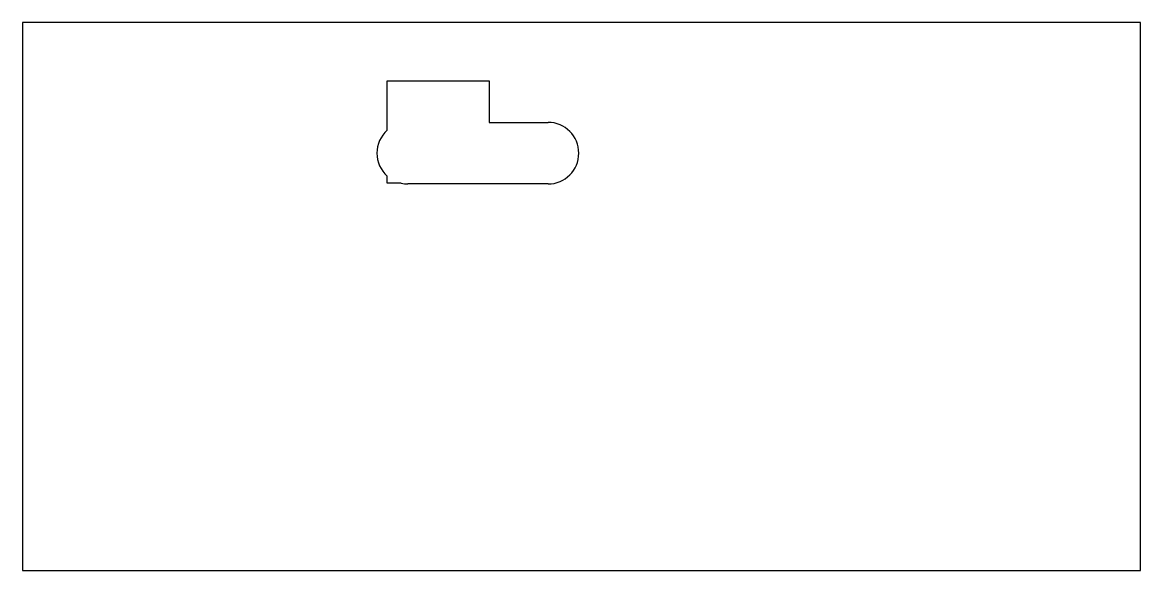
# Model space of a CAD drawing. Header units: millimetres. Extents: x 0 to 196, y 0 to 96.
import ezdxf

# ---------------------------------------------------------------- set-up
doc = ezdxf.new("R2010")
doc.units = ezdxf.units.MM
doc.layers.add('CUT', color=7, linetype='Continuous')

msp = doc.modelspace()

# ---------------------------------------------------------------- linework, layer by layer
at = {"layer": 'CUT'}
for p, q in [((196.38, 96.24), (0, 96.24)), ((0, 96.24), (0, 0)), ((196.38, 0), (196.38, 96.24)), ((64.05, 77.3), (64.05, 85.98)), ((64.05, 85.98), (81.99, 85.98)), ((81.99, 85.98), (81.99, 78.69)), ((81.99, 78.69), (92.31, 78.69)), ((64.05, 68), (64.05, 69.27)), ((66.5, 68), (64.05, 68)), ((92.31, 67.87), (67.68, 67.87)), ((0, 0), (196.38, 0))]:
    msp.add_line(p, q, dxfattribs=at)
for centre, start, end in [((92.31, 73.28), -90, 90), ((67.68, 73.28), 132.0708, -132.0708), ((67.68, 73.28), -102.6126, -90)]:
    msp.add_arc(centre, 5.41, start, end, dxfattribs=at)

doc.saveas('drawing.dxf')
